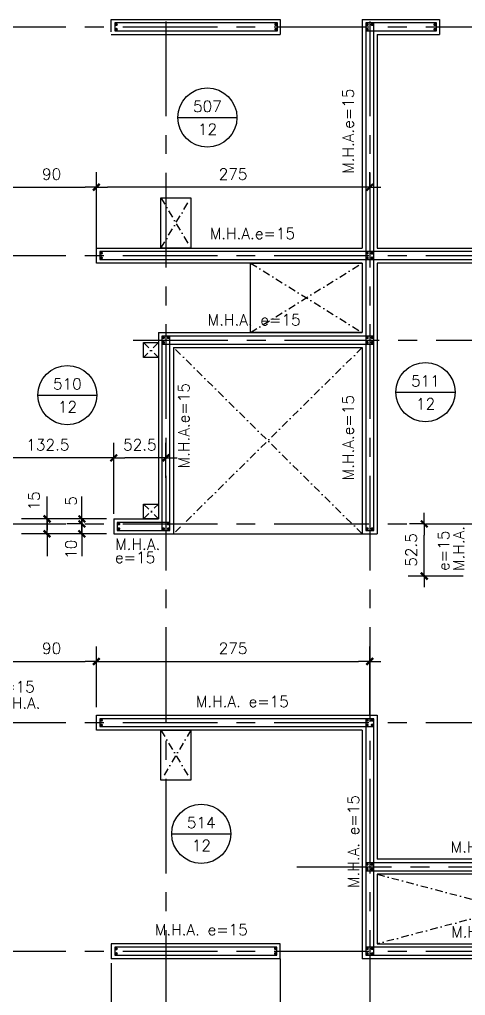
# Model space of a CAD drawing. Header units: millimetres. Extents: x -656330 to -652130, y 68248 to 71298.
# Drawn here: x -654839 to -654391, y 69334 to 70316 of the extents above; entities that cross this region are included whole.
import ezdxf
from ezdxf.enums import TextEntityAlignment as Align

# ---------------------------------------------------------------- set-up
doc = ezdxf.new("R2010")
doc.units = ezdxf.units.MM
doc.header["$LTSCALE"] = 30
doc.linetypes.add('CENTER', pattern=[50.8, 31.75, -6.35, 6.35, -6.35])
doc.linetypes.add('DASHDOT', pattern=[1, 0.5, -0.25, 0, -0.25])
for name, color, linetype in [('BORDE DE LOSAS', 3, 'Continuous'), ('COTAS', 5, 'Continuous'), ('Cotas2', 1, 'Continuous'), ('EJES', 1, 'CENTER'), ('MALLA', 1, 'Continuous'), ('MUROS', 5, 'Continuous'), ('TEXTOS1', 9, 'Continuous'), ('VANOS', 8, 'DASHDOT')]:
    doc.layers.add(name, color=color, linetype=linetype)
doc.styles.add('ROMANS', font='romans')
doc.dimstyles.new('ING-50', dxfattribs={"dimscale": 5, "dimtxt": 2.25, "dimasz": 2.25, "dimexe": 3, "dimexo": 0, "dimgap": 1.5, "dimtad": 1, "dimdec": 1, "dimzin": 12, "dimdsep": 46, "dimtxsty": 'ROMANS', "dimblk1": 'TICK1', "dimblk2": 'TICK1', "dimsah": 1, "dimcen": 0.09, "dimclrd": 2, "dimclre": 1, "dimclrt": 3, "dimadec": 1, "dimazin": 3, "dimtfac": 1, "dimtdec": 1, "dimtix": 1, "dimtmove": 2, "dimatfit": 3, "dimfxl": 3, "dimtolj": 1, "dimtzin": 12, "dimarcsym": 0})

# ---------------------------------------------------------------- blocks, each defined once
blk = doc.blocks.new('losa-ne')
at = {"color": 5, "linetype": 'Continuous'}
blk.add_line((-29.75, 0), (29.75, 0), dxfattribs=at)
at = {"color": 3, "linetype": 'Continuous'}
blk.add_circle((0, 0), 29.75, dxfattribs=at)
at = {"color": 3, "linetype": 'Continuous', "style": 'ROMANS'}
for tag, p in [('N%%DL', (0.04, 5.64)), ('ESP', (0.16, -17.44))]:
    blk.add_attdef(tag, text='', height=11.25, dxfattribs=at).set_placement(p, align=Align.CENTER)
blk = doc.blocks.new('TICK1')
at = {"color": 2}
for points in [[(0, 0), (-1, 0)], [(0, 0), (1, 0)]]:
    blk.add_lwpolyline(points, dxfattribs=at)
at = {"color": 2, "const_width": 0.2}
blk.add_lwpolyline([(-0.3, -0.3), (0.3, 0.3)], dxfattribs=at)
blk = doc.blocks.new('*D204')
at = {"layer": 'COTAS', "color": 1, "lineweight": -2}
for p, q in [((-654877.15, 70082.25), (-654877.15, 70162.06)), ((-654852.15, 70085.75), (-654852.15, 70162.06))]:
    blk.add_line(p, q, dxfattribs=at)
at = {"layer": 'COTAS', "color": 2, "lineweight": -2}
for p, q in [((-654888.4, 70147.06), (-654899.65, 70147.06)), ((-654877.15, 70147.06), (-654852.15, 70147.06)), ((-654840.9, 70147.06), (-654829.65, 70147.06))]:
    blk.add_line(p, q, dxfattribs=at)
at = {"layer": 'Defpoints', "color": 0}
for p in [(-654852.15, 70147.06), (-654877.15, 70082.25), (-654852.15, 70085.75)]:
    blk.add_point(p, dxfattribs=at)
at = {"layer": 'COTAS', "color": 2, "lineweight": -2, "xscale": 11.25, "yscale": 11.25, "zscale": 11.25}
blk.add_blockref('TICK1', (-654877.15, 70147.06), dxfattribs=at)
at = {"layer": 'COTAS', "color": 2, "lineweight": -2, "xscale": 11.25, "yscale": 11.25, "zscale": 11.25, "rotation": 180}
blk.add_blockref('TICK1', (-654852.15, 70147.06), dxfattribs=at)
at = {"layer": 'COTAS', "color": 3, "insert": (-654904.54, 70158.43), "char_height": 11.25, "attachment_point": 5, "style": 'ROMANS'}
blk.add_mtext('\\A1;25', dxfattribs=at)
blk = doc.blocks.new('*D205')
at = {"layer": 'COTAS', "color": 1, "lineweight": -2}
for p, q in [((-654852.15, 70085.75), (-654852.15, 70162.06)), ((-654762.15, 70085.75), (-654762.15, 70162.06))]:
    blk.add_line(p, q, dxfattribs=at)
at = {"layer": 'COTAS', "color": 2, "lineweight": -2}
blk.add_line((-654840.9, 70147.06), (-654773.4, 70147.06), dxfattribs=at)
at = {"layer": 'Defpoints', "color": 0}
for p in [(-654762.15, 70147.06), (-654852.15, 70085.75), (-654762.15, 70085.75)]:
    blk.add_point(p, dxfattribs=at)
at = {"layer": 'COTAS', "color": 2, "lineweight": -2, "xscale": 11.25, "yscale": 11.25, "zscale": 11.25, "rotation": 180}
blk.add_blockref('TICK1', (-654852.15, 70147.06), dxfattribs=at)
at = {"layer": 'COTAS', "color": 2, "lineweight": -2, "xscale": 11.25, "yscale": 11.25, "zscale": 11.25}
blk.add_blockref('TICK1', (-654762.15, 70147.06), dxfattribs=at)
at = {"layer": 'COTAS', "color": 3, "insert": (-654807.15, 70160.19), "char_height": 11.25, "attachment_point": 5, "style": 'ROMANS'}
blk.add_mtext('\\A1;90', dxfattribs=at)
blk = doc.blocks.new('*D57')
at = {"layer": 'COTAS', "color": 1, "lineweight": -2}
for p, q in [((-654762.15, 70085.75), (-654762.15, 70162.06)), ((-654487.15, 70147.06), (-654487.15, 70162.06))]:
    blk.add_line(p, q, dxfattribs=at)
at = {"layer": 'COTAS', "color": 2, "lineweight": -2}
blk.add_line((-654498.4, 70147.06), (-654750.9, 70147.06), dxfattribs=at)
at = {"layer": 'Defpoints', "color": 0}
for p in [(-654762.15, 70147.06), (-654487.15, 70147.06), (-654762.15, 70085.75)]:
    blk.add_point(p, dxfattribs=at)
at = {"layer": 'COTAS', "color": 2, "lineweight": -2, "xscale": 11.25, "yscale": 11.25, "zscale": 11.25, "rotation": 180}
blk.add_blockref('TICK1', (-654762.15, 70147.06), dxfattribs=at)
at = {"layer": 'COTAS', "color": 2, "lineweight": -2, "xscale": 11.25, "yscale": 11.25, "zscale": 11.25}
blk.add_blockref('TICK1', (-654487.15, 70147.06), dxfattribs=at)
at = {"layer": 'COTAS', "color": 3, "insert": (-654624.65, 70160.19), "char_height": 11.25, "attachment_point": 5, "style": 'ROMANS'}
blk.add_mtext('\\A1;275', dxfattribs=at)
blk = doc.blocks.new('*D206')
at = {"layer": 'COTAS', "color": 1, "lineweight": -2}
for p, q in [((-654877.15, 69588.98), (-654877.15, 69684.85)), ((-654852.15, 69615.75), (-654852.15, 69684.85))]:
    blk.add_line(p, q, dxfattribs=at)
at = {"layer": 'COTAS', "color": 2, "lineweight": -2}
for p, q in [((-654888.4, 69669.85), (-654899.65, 69669.85)), ((-654852.15, 69669.85), (-654877.15, 69669.85)), ((-654840.9, 69669.85), (-654829.65, 69669.85))]:
    blk.add_line(p, q, dxfattribs=at)
at = {"layer": 'Defpoints', "color": 0}
for p in [(-654877.15, 69669.85), (-654852.15, 69615.75), (-654877.15, 69588.98)]:
    blk.add_point(p, dxfattribs=at)
at = {"layer": 'COTAS', "color": 2, "lineweight": -2, "xscale": 11.25, "yscale": 11.25, "zscale": 11.25}
blk.add_blockref('TICK1', (-654877.15, 69669.85), dxfattribs=at)
at = {"layer": 'COTAS', "color": 2, "lineweight": -2, "xscale": 11.25, "yscale": 11.25, "zscale": 11.25, "rotation": 180}
blk.add_blockref('TICK1', (-654852.15, 69669.85), dxfattribs=at)
at = {"layer": 'COTAS', "color": 3, "insert": (-654908.45, 69679.82), "char_height": 11.25, "attachment_point": 5, "style": 'ROMANS'}
blk.add_mtext('\\A1;25', dxfattribs=at)
blk = doc.blocks.new('*D62')
at = {"layer": 'COTAS', "color": 1, "lineweight": -2}
for p, q in [((-654852.15, 69615.75), (-654852.15, 69684.85)), ((-654762.15, 69623.86), (-654762.15, 69684.85))]:
    blk.add_line(p, q, dxfattribs=at)
at = {"layer": 'COTAS', "color": 2, "lineweight": -2}
blk.add_line((-654840.9, 69669.85), (-654773.4, 69669.85), dxfattribs=at)
at = {"layer": 'Defpoints', "color": 0}
for p in [(-654762.15, 69669.85), (-654852.15, 69615.75), (-654762.15, 69623.86)]:
    blk.add_point(p, dxfattribs=at)
at = {"layer": 'COTAS', "color": 2, "lineweight": -2, "xscale": 11.25, "yscale": 11.25, "zscale": 11.25, "rotation": 180}
blk.add_blockref('TICK1', (-654852.15, 69669.85), dxfattribs=at)
at = {"layer": 'COTAS', "color": 2, "lineweight": -2, "xscale": 11.25, "yscale": 11.25, "zscale": 11.25}
blk.add_blockref('TICK1', (-654762.15, 69669.85), dxfattribs=at)
at = {"layer": 'COTAS', "color": 3, "insert": (-654807.15, 69682.98), "char_height": 11.25, "attachment_point": 5, "style": 'ROMANS'}
blk.add_mtext('\\A1;90', dxfattribs=at)
blk = doc.blocks.new('*D207')
at = {"layer": 'COTAS', "color": 1, "lineweight": -2}
for p, q in [((-654762.15, 69623.86), (-654762.15, 69684.85)), ((-654487.15, 69615.75), (-654487.15, 69684.85))]:
    blk.add_line(p, q, dxfattribs=at)
at = {"layer": 'COTAS', "color": 2, "lineweight": -2}
blk.add_line((-654750.9, 69669.85), (-654498.4, 69669.85), dxfattribs=at)
at = {"layer": 'Defpoints', "color": 0}
for p in [(-654487.15, 69669.85), (-654762.15, 69623.86), (-654487.15, 69615.75)]:
    blk.add_point(p, dxfattribs=at)
at = {"layer": 'COTAS', "color": 2, "lineweight": -2, "xscale": 11.25, "yscale": 11.25, "zscale": 11.25, "rotation": 180}
blk.add_blockref('TICK1', (-654762.15, 69669.85), dxfattribs=at)
at = {"layer": 'COTAS', "color": 2, "lineweight": -2, "xscale": 11.25, "yscale": 11.25, "zscale": 11.25}
blk.add_blockref('TICK1', (-654487.15, 69669.85), dxfattribs=at)
at = {"layer": 'COTAS', "color": 3, "insert": (-654624.65, 69682.98), "char_height": 11.25, "attachment_point": 5, "style": 'ROMANS'}
blk.add_mtext('\\A1;275', dxfattribs=at)
blk = doc.blocks.new('*D63')
at = {"layer": 'COTAS', "color": 1, "lineweight": -2}
for p, q in [((-654747.15, 69366.21), (-654747.15, 69288.71)), ((-654877.15, 69326.21), (-654877.15, 69288.71))]:
    blk.add_line(p, q, dxfattribs=at)
at = {"layer": 'COTAS', "color": 2, "lineweight": -2}
blk.add_line((-654865.9, 69303.71), (-654758.4, 69303.71), dxfattribs=at)
at = {"layer": 'Defpoints', "color": 0}
for p in [(-654747.15, 69366.21), (-654877.15, 69326.21), (-654747.15, 69303.71)]:
    blk.add_point(p, dxfattribs=at)
at = {"layer": 'COTAS', "color": 2, "lineweight": -2, "xscale": 11.25, "yscale": 11.25, "zscale": 11.25, "rotation": 180}
blk.add_blockref('TICK1', (-654877.15, 69303.71), dxfattribs=at)
at = {"layer": 'COTAS', "color": 2, "lineweight": -2, "xscale": 11.25, "yscale": 11.25, "zscale": 11.25}
blk.add_blockref('TICK1', (-654747.15, 69303.71), dxfattribs=at)
at = {"layer": 'COTAS', "color": 3, "insert": (-654812.15, 69316.84), "char_height": 11.25, "attachment_point": 5, "style": 'ROMANS'}
blk.add_mtext('\\A1;130', dxfattribs=at)
blk = doc.blocks.new('*D107')
at = {"layer": 'COTAS', "color": 2, "lineweight": -2}
for p, q in [((-654776.75, 69824.5), (-654776.75, 69835.75)), ((-654776.75, 69808.25), (-654776.75, 69813.25)), ((-654776.75, 69797), (-654776.75, 69785.75))]:
    blk.add_line(p, q, dxfattribs=at)
at = {"layer": 'COTAS', "color": 1, "lineweight": -2}
for p, q in [((-654776.75, 69813.25), (-654791.75, 69813.25)), ((-654776.75, 69808.25), (-654791.75, 69808.25))]:
    blk.add_line(p, q, dxfattribs=at)
at = {"layer": 'Defpoints', "color": 0}
for p in [(-654776.75, 69813.25), (-654776.75, 69813.25), (-654776.75, 69808.25)]:
    blk.add_point(p, dxfattribs=at)
at = {"layer": 'COTAS', "color": 2, "lineweight": -2, "xscale": 11.25, "yscale": 11.25, "zscale": 11.25}
for p, rotation in [((-654776.75, 69813.25), 270), ((-654776.75, 69808.25), 90)]:
    blk.add_blockref('TICK1', p, dxfattribs=dict(at, rotation=rotation))
at = {"layer": 'COTAS', "color": 3, "insert": (-654787.62, 69831.33), "char_height": 11.25, "attachment_point": 5, "rotation": 90, "style": 'ROMANS'}
blk.add_mtext('\\A1;5', dxfattribs=at)
blk = doc.blocks.new('*D108')
at = {"layer": 'COTAS', "color": 2, "lineweight": -2}
for p, q in [((-654776.75, 69819.5), (-654776.75, 69830.75)), ((-654776.75, 69808.25), (-654776.75, 69798.25)), ((-654776.75, 69787), (-654776.75, 69775.75))]:
    blk.add_line(p, q, dxfattribs=at)
at = {"layer": 'COTAS', "color": 1, "lineweight": -2}
for p, q in [((-654776.75, 69808.25), (-654791.75, 69808.25)), ((-654776.75, 69798.25), (-654791.75, 69798.25))]:
    blk.add_line(p, q, dxfattribs=at)
at = {"layer": 'Defpoints', "color": 0}
for p in [(-654776.75, 69808.25), (-654776.75, 69798.25), (-654776.75, 69798.25)]:
    blk.add_point(p, dxfattribs=at)
at = {"layer": 'COTAS', "color": 2, "lineweight": -2, "xscale": 11.25, "yscale": 11.25, "zscale": 11.25}
for p, rotation in [((-654776.75, 69808.25), 270), ((-654776.75, 69798.25), 90)]:
    blk.add_blockref('TICK1', p, dxfattribs=dict(at, rotation=rotation))
at = {"layer": 'COTAS', "color": 3, "insert": (-654787.62, 69782.67), "char_height": 11.25, "attachment_point": 5, "rotation": 90, "style": 'ROMANS'}
blk.add_mtext('\\A1;10', dxfattribs=at)
blk = doc.blocks.new('*D109')
at = {"layer": 'COTAS', "color": 1, "lineweight": -2}
for p, q in [((-654744.65, 69818.37), (-654744.65, 69889.69)), ((-654692.15, 69854.54), (-654692.15, 69889.69))]:
    blk.add_line(p, q, dxfattribs=at)
at = {"layer": 'COTAS', "color": 2, "lineweight": -2}
blk.add_line((-654703.4, 69874.69), (-654733.4, 69874.69), dxfattribs=at)
at = {"layer": 'Defpoints', "color": 0}
for p in [(-654744.65, 69874.69), (-654692.15, 69854.54), (-654744.65, 69818.37)]:
    blk.add_point(p, dxfattribs=at)
at = {"layer": 'COTAS', "color": 2, "lineweight": -2, "xscale": 11.25, "yscale": 11.25, "zscale": 11.25, "rotation": 180}
blk.add_blockref('TICK1', (-654744.65, 69874.69), dxfattribs=at)
at = {"layer": 'COTAS', "color": 2, "lineweight": -2, "xscale": 11.25, "yscale": 11.25, "zscale": 11.25}
blk.add_blockref('TICK1', (-654692.15, 69874.69), dxfattribs=at)
at = {"layer": 'COTAS', "color": 3, "insert": (-654718.4, 69887.81), "char_height": 11.25, "attachment_point": 5, "style": 'ROMANS'}
blk.add_mtext('\\A1;52.5', dxfattribs=at)
blk = doc.blocks.new('*D110')
at = {"layer": 'COTAS', "color": 1, "lineweight": -2}
for p, q in [((-654877.15, 69863.97), (-654877.15, 69889.69)), ((-654744.65, 69818.37), (-654744.65, 69889.69))]:
    blk.add_line(p, q, dxfattribs=at)
at = {"layer": 'COTAS', "color": 2, "lineweight": -2}
blk.add_line((-654755.9, 69874.69), (-654865.9, 69874.69), dxfattribs=at)
at = {"layer": 'Defpoints', "color": 0}
for p in [(-654877.15, 69874.69), (-654877.15, 69863.97), (-654744.65, 69818.37)]:
    blk.add_point(p, dxfattribs=at)
at = {"layer": 'COTAS', "color": 2, "lineweight": -2, "xscale": 11.25, "yscale": 11.25, "zscale": 11.25, "rotation": 180}
blk.add_blockref('TICK1', (-654877.15, 69874.69), dxfattribs=at)
at = {"layer": 'COTAS', "color": 2, "lineweight": -2, "xscale": 11.25, "yscale": 11.25, "zscale": 11.25}
blk.add_blockref('TICK1', (-654744.65, 69874.69), dxfattribs=at)
at = {"layer": 'COTAS', "color": 3, "insert": (-654810.9, 69887.81), "char_height": 11.25, "attachment_point": 5, "style": 'ROMANS'}
blk.add_mtext('\\A1;132.5', dxfattribs=at)
blk = doc.blocks.new('*D111')
at = {"layer": 'COTAS', "color": 2, "lineweight": -2}
for p, q in [((-654811.75, 69824.5), (-654811.75, 69835.75)), ((-654811.75, 69798.25), (-654811.75, 69813.25)), ((-654811.75, 69787), (-654811.75, 69775.75))]:
    blk.add_line(p, q, dxfattribs=at)
at = {"layer": 'COTAS', "color": 1, "lineweight": -2}
for p, q in [((-654811.75, 69813.25), (-654826.75, 69813.25)), ((-654811.75, 69798.25), (-654826.75, 69798.25))]:
    blk.add_line(p, q, dxfattribs=at)
at = {"layer": 'Defpoints', "color": 0}
for p in [(-654811.75, 69813.25), (-654811.75, 69813.25), (-654811.75, 69798.25)]:
    blk.add_point(p, dxfattribs=at)
at = {"layer": 'COTAS', "color": 2, "lineweight": -2, "xscale": 11.25, "yscale": 11.25, "zscale": 11.25}
for p, rotation in [((-654811.75, 69813.25), 270), ((-654811.75, 69798.25), 90)]:
    blk.add_blockref('TICK1', p, dxfattribs=dict(at, rotation=rotation))
at = {"layer": 'COTAS', "color": 3, "insert": (-654824.88, 69831.33), "char_height": 11.25, "attachment_point": 5, "rotation": 90, "style": 'ROMANS'}
blk.add_mtext('\\A1;15', dxfattribs=at)
blk = doc.blocks.new('*D154')
at = {"layer": 'COTAS', "color": 1, "lineweight": -2}
for p, q in [((-654432.27, 69808.25), (-654447.27, 69808.25)), ((-654432.27, 69755.75), (-654447.27, 69755.75))]:
    blk.add_line(p, q, dxfattribs=at)
at = {"layer": 'COTAS', "color": 2, "lineweight": -2}
blk.add_line((-654432.27, 69767), (-654432.27, 69797), dxfattribs=at)
at = {"layer": 'Defpoints', "color": 0}
for p in [(-654432.27, 69808.25), (-654432.27, 69808.25), (-654432.27, 69755.75)]:
    blk.add_point(p, dxfattribs=at)
at = {"layer": 'COTAS', "color": 2, "lineweight": -2, "xscale": 11.25, "yscale": 11.25, "zscale": 11.25}
for p, rotation in [((-654432.27, 69808.25), 90), ((-654432.27, 69755.75), 270)]:
    blk.add_blockref('TICK1', p, dxfattribs=dict(at, rotation=rotation))
at = {"layer": 'COTAS', "color": 3, "insert": (-654445.4, 69782), "char_height": 11.25, "attachment_point": 5, "rotation": 90, "style": 'ROMANS'}
blk.add_mtext('\\A1;52.5', dxfattribs=at)
blk = doc.blocks.new('*D218')
at = {"layer": 'COTAS', "color": 1, "lineweight": -2}
for p, q in [((-654577.15, 69370.75), (-654577.15, 69288.71)), ((-654747.15, 69366.21), (-654747.15, 69288.71))]:
    blk.add_line(p, q, dxfattribs=at)
at = {"layer": 'COTAS', "color": 2, "lineweight": -2}
blk.add_line((-654588.4, 69303.71), (-654735.9, 69303.71), dxfattribs=at)
at = {"layer": 'Defpoints', "color": 0}
for p in [(-654577.15, 69370.75), (-654747.15, 69366.21), (-654747.15, 69303.71)]:
    blk.add_point(p, dxfattribs=at)
at = {"layer": 'COTAS', "color": 2, "lineweight": -2, "xscale": 11.25, "yscale": 11.25, "zscale": 11.25, "rotation": 180}
blk.add_blockref('TICK1', (-654747.15, 69303.71), dxfattribs=at)
at = {"layer": 'COTAS', "color": 2, "lineweight": -2, "xscale": 11.25, "yscale": 11.25, "zscale": 11.25}
blk.add_blockref('TICK1', (-654577.15, 69303.71), dxfattribs=at)
at = {"layer": 'COTAS', "color": 3, "insert": (-654662.15, 69316.84), "char_height": 11.25, "attachment_point": 5, "style": 'ROMANS'}
blk.add_mtext('\\A1;170', dxfattribs=at)
blk = doc.blocks.new('*D219')
at = {"layer": 'COTAS', "color": 1, "lineweight": -2}
for p, q in [((-654577.15, 69370.75), (-654577.15, 69288.71)), ((-654487.15, 69331.64), (-654487.15, 69288.71))]:
    blk.add_line(p, q, dxfattribs=at)
at = {"layer": 'COTAS', "color": 2, "lineweight": -2}
blk.add_line((-654565.9, 69303.71), (-654498.4, 69303.71), dxfattribs=at)
at = {"layer": 'Defpoints', "color": 0}
for p in [(-654577.15, 69370.75), (-654487.15, 69331.64), (-654487.15, 69303.71)]:
    blk.add_point(p, dxfattribs=at)
at = {"layer": 'COTAS', "color": 2, "lineweight": -2, "xscale": 11.25, "yscale": 11.25, "zscale": 11.25, "rotation": 180}
blk.add_blockref('TICK1', (-654577.15, 69303.71), dxfattribs=at)
at = {"layer": 'COTAS', "color": 2, "lineweight": -2, "xscale": 11.25, "yscale": 11.25, "zscale": 11.25}
blk.add_blockref('TICK1', (-654487.15, 69303.71), dxfattribs=at)
at = {"layer": 'COTAS', "color": 3, "insert": (-654532.15, 69316.84), "char_height": 11.25, "attachment_point": 5, "style": 'ROMANS'}
blk.add_mtext('\\A1;90', dxfattribs=at)

msp = doc.modelspace()

# ---------------------------------------------------------------- linework, layer by layer
at = {"layer": 'BORDE DE LOSAS', "ltscale": 0.2}
msp.add_line((-654684.648, 69798.253), (-654494.648, 69798.253), dxfattribs=at)
for points in [[(-654697.148, 70136.253), (-654667.148, 70136.253), (-654667.148, 70085.753), (-654697.148, 70085.753)], [(-654607.148, 70070.753), (-654494.648, 70070.753), (-654494.648, 70000.753), (-654607.148, 70000.753)], [(-654714.648, 69990.753), (-654699.648, 69990.753), (-654699.648, 69975.753), (-654714.648, 69975.753)], [(-654714.648, 69828.253), (-654699.648, 69828.253), (-654699.648, 69813.253), (-654714.648, 69813.253)], [(-654697.148, 69600.753), (-654667.148, 69600.753), (-654667.148, 69550.253), (-654697.148, 69550.253)]]:
    msp.add_lwpolyline(points, close=True, dxfattribs=at)
at = {"layer": 'Cotas2'}
for p, q in [((-654751.939, 69813.253), (-654837.415, 69813.253)), ((-654751.939, 69798.253), (-654837.415, 69798.253)), ((-654393.082, 69755.753), (-654448.338, 69755.753))]:
    msp.add_line(p, q, dxfattribs=at)
at = {"layer": 'EJES', "ltscale": 0.1}
for p, q in [((-654692.148, 71228.253), (-654692.148, 68448.253)), ((-654487.148, 71228.253), (-654487.148, 68448.253)), ((-656259.648, 70308.253), (-652981.525, 70308.253)), ((-656259.648, 70078.253), (-652981.525, 70078.253)), ((-654725.177, 69993.253), (-652983.526, 69993.253)), ((-656259.648, 69808.253), (-652983.157, 69808.253)), ((-656259.648, 69608.253), (-652983.157, 69608.253)), ((-654560.469, 69463.253), (-652983.157, 69463.253)), ((-656259.648, 69378.253), (-652983.157, 69378.253))]:
    msp.add_line(p, q, dxfattribs=at)
at = {"layer": 'MALLA', "ltscale": 0.5}
for p, q in [((-654580.087, 70312.253), (-654743.648, 70312.253)), ((-654743.648, 70312.253), (-654743.648, 70304.253)), ((-654743.648, 70304.253), (-654580.087, 70304.253)), ((-654580.087, 70304.253), (-654580.087, 70312.253)), ((-654580.087, 70304.253), (-654580.087, 70312.253)), ((-654491.148, 70312.253), (-654491.148, 70304.253)), ((-654420.087, 70312.253), (-654491.148, 70312.253)), ((-654483.148, 70312.253), (-654491.148, 70312.253)), ((-654491.148, 70312.253), (-654491.148, 69801.753)), ((-654491.148, 70304.253), (-654420.087, 70304.253)), ((-654483.148, 69801.753), (-654483.148, 70312.253)), ((-654420.087, 70304.253), (-654420.087, 70312.253)), ((-654420.087, 70304.253), (-654420.087, 70312.253)), ((-653388.148, 70082.253), (-654758.648, 70082.253)), ((-654758.648, 70082.253), (-654758.648, 70074.253)), ((-654483.148, 70074.253), (-654483.148, 70082.253)), ((-654758.648, 70074.253), (-653388.148, 70074.253)), ((-654696.148, 69997.253), (-654696.148, 69801.753)), ((-654688.148, 69997.253), (-654696.148, 69997.253)), ((-654483.148, 69997.253), (-654696.148, 69997.253)), ((-654696.148, 69997.253), (-654696.148, 69989.253)), ((-654696.148, 69989.253), (-654483.148, 69989.253)), ((-654688.148, 69801.753), (-654688.148, 69997.253)), ((-654483.148, 69989.253), (-654483.148, 69997.253)), ((-654741.148, 69809.753), (-654741.148, 69801.753)), ((-654688.148, 69809.753), (-654741.148, 69809.753)), ((-654688.148, 69801.753), (-654688.148, 69809.753)), ((-654741.148, 69801.753), (-654688.148, 69801.753)), ((-654696.148, 69801.753), (-654688.148, 69801.753)), ((-654491.148, 69801.753), (-654483.148, 69801.753)), ((-654483.148, 69612.253), (-654758.648, 69612.253)), ((-654758.648, 69612.253), (-654758.648, 69604.253)), ((-654483.148, 69612.253), (-654491.148, 69612.253)), ((-654491.148, 69612.253), (-654491.148, 69374.253)), ((-654483.148, 69374.253), (-654483.148, 69612.253)), ((-654758.648, 69604.253), (-654483.148, 69604.253)), ((-654200.648, 69467.253), (-654491.148, 69467.253)), ((-654491.148, 69459.253), (-654200.648, 69459.253)), ((-654580.465, 69382.253), (-654743.648, 69382.253)), ((-654743.648, 69382.253), (-654743.648, 69374.253)), ((-654580.465, 69374.253), (-654580.465, 69382.253)), ((-654203.148, 69382.253), (-654491.148, 69382.253)), ((-654743.648, 69374.253), (-654580.465, 69374.253)), ((-654491.148, 69374.253), (-654203.148, 69374.253)), ((-654491.148, 69374.253), (-654483.148, 69374.253))]:
    msp.add_line(p, q, dxfattribs=at)
at = {"layer": 'MALLA', "ltscale": 0.5, "const_width": 1.5}
for points in [[(-654742.807, 70310.662, 1), (-654741.307, 70310.662, 1)], [(-654742.807, 70305.921, 1), (-654741.307, 70305.921, 1)], [(-654582.428, 70310.662, 1), (-654580.928, 70310.662, 1)], [(-654582.428, 70305.844, 1), (-654580.928, 70305.844, 1)], [(-654582.428, 70305.844, 1), (-654580.928, 70305.844, 1)], [(-654490.307, 70310.662, 1), (-654488.807, 70310.662, 1)], [(-654490.307, 70310.662, 1), (-654488.807, 70310.662, 1)], [(-654490.307, 70305.844, 1), (-654488.807, 70305.844, 1)], [(-654485.489, 70310.662, 1), (-654483.989, 70310.662, 1)], [(-654422.428, 70310.662, 1), (-654420.928, 70310.662, 1)], [(-654422.428, 70305.844, 1), (-654420.928, 70305.844, 1)], [(-654422.428, 70305.844, 1), (-654420.928, 70305.844, 1)], [(-654757.807, 70080.662, 1), (-654756.307, 70080.662, 1)], [(-654757.807, 70075.844, 1), (-654756.307, 70075.844, 1)], [(-654490.346, 70080.662, 1), (-654488.846, 70080.662, 1)], [(-654490.346, 70075.844, 1), (-654488.846, 70075.844, 1)], [(-654485.489, 70080.662, 1), (-654483.989, 70080.662, 1)], [(-654485.489, 70075.844, 1), (-654483.989, 70075.844, 1)], [(-654695.307, 69995.662, 1), (-654693.807, 69995.662, 1)], [(-654695.307, 69995.662, 1), (-654693.807, 69995.662, 1)], [(-654695.307, 69990.844, 1), (-654693.807, 69990.844, 1)], [(-654690.489, 69995.662, 1), (-654688.989, 69995.662, 1)], [(-654490.346, 69995.662, 1), (-654488.846, 69995.662, 1)], [(-654490.346, 69990.844, 1), (-654488.846, 69990.844, 1)], [(-654485.489, 69995.662, 1), (-654483.989, 69995.662, 1)], [(-654485.489, 69990.844, 1), (-654483.989, 69990.844, 1)], [(-654740.307, 69808.162, 1), (-654738.807, 69808.162, 1)], [(-654740.307, 69803.344, 1), (-654738.807, 69803.344, 1)], [(-654695.307, 69803.344, 1), (-654693.807, 69803.344, 1)], [(-654690.489, 69808.162, 1), (-654688.989, 69808.162, 1)], [(-654690.489, 69803.344, 1), (-654688.989, 69803.344, 1)], [(-654690.489, 69803.344, 1), (-654688.989, 69803.344, 1)], [(-654490.307, 69803.344, 1), (-654488.807, 69803.344, 1)], [(-654485.489, 69803.344, 1), (-654483.989, 69803.344, 1)], [(-654757.807, 69610.662, 1), (-654756.307, 69610.662, 1)], [(-654757.807, 69605.844, 1), (-654756.307, 69605.844, 1)], [(-654490.525, 69605.929, 1), (-654489.025, 69605.929, 1)], [(-654490.307, 69610.662, 1), (-654488.807, 69610.662, 1)], [(-654485.489, 69610.662, 1), (-654483.989, 69610.662, 1)], [(-654485.489, 69610.662, 1), (-654483.989, 69610.662, 1)], [(-654485.489, 69605.929, 1), (-654483.989, 69605.929, 1)], [(-654490.505, 69465.662, 1), (-654489.005, 69465.662, 1)], [(-654490.505, 69460.844, 1), (-654489.005, 69460.844, 1)], [(-654485.537, 69465.662, 1), (-654484.037, 69465.662, 1)], [(-654485.537, 69460.844, 1), (-654484.037, 69460.844, 1)], [(-654742.807, 69380.662, 1), (-654741.307, 69380.662, 1)], [(-654582.806, 69380.863, 1), (-654581.306, 69380.863, 1)], [(-654490.307, 69380.863, 1), (-654488.807, 69380.863, 1)], [(-654485.489, 69380.863, 1), (-654483.989, 69380.863, 1)], [(-654742.807, 69375.844, 1), (-654741.307, 69375.844, 1)], [(-654582.806, 69375.844, 1), (-654581.306, 69375.844, 1)], [(-654490.307, 69375.844, 1), (-654488.807, 69375.844, 1)], [(-654485.489, 69375.844, 1), (-654483.989, 69375.844, 1)]]:
    msp.add_lwpolyline(points, format="xyb", close=True, dxfattribs=at)
at = {"layer": 'MUROS'}
for p, q in [((-654747.148, 70303.253), (-654747.148, 70315.753)), ((-654747.148, 70315.753), (-654577.148, 70315.753)), ((-654494.648, 70315.753), (-654417.148, 70315.753)), ((-654494.648, 70315.753), (-654494.648, 70085.753)), ((-654747.148, 70300.753), (-654577.148, 70300.753)), ((-654479.648, 70300.753), (-654479.648, 70085.753)), ((-654762.148, 70085.753), (-654494.648, 70085.753)), ((-654762.148, 70070.753), (-654762.148, 70085.753)), ((-654494.648, 70070.753), (-654762.148, 70070.753)), ((-654494.648, 70070.753), (-654494.648, 70000.753)), ((-654479.648, 70070.753), (-654479.648, 69798.253)), ((-654699.648, 70000.753), (-654699.648, 69813.253)), ((-654699.648, 70000.753), (-654494.648, 70000.753)), ((-654684.648, 69985.753), (-654684.648, 69798.253)), ((-654684.648, 69985.753), (-654494.648, 69985.753)), ((-654494.648, 69985.753), (-654494.648, 69798.253)), ((-654744.648, 69813.253), (-654699.648, 69813.253)), ((-654744.648, 69813.253), (-654744.648, 69798.253)), ((-654744.648, 69798.253), (-654684.648, 69798.253)), ((-654762.148, 69600.753), (-654762.148, 69615.753)), ((-654479.648, 69615.753), (-654479.648, 69470.753)), ((-654494.648, 69600.753), (-654762.148, 69600.753)), ((-654547.148, 69600.753), (-654687.148, 69600.753)), ((-654494.648, 69600.753), (-654494.648, 69370.753)), ((-654214.648, 69470.753), (-654479.648, 69470.753)), ((-654479.648, 69455.753), (-654479.648, 69385.753)), ((-654214.648, 69455.753), (-654479.648, 69455.753)), ((-654577.148, 69385.753), (-654747.148, 69385.753))]:
    msp.add_line(p, q, dxfattribs=at)
at = {"layer": 'MUROS', "ltscale": 0.5}
for p, q in [((-654577.148, 70315.753), (-654577.148, 70300.753)), ((-654417.148, 70315.753), (-654417.148, 70300.753)), ((-654479.648, 70300.753), (-654417.148, 70300.753)), ((-654762.148, 69615.753), (-654479.648, 69615.753)), ((-654747.148, 69385.753), (-654747.148, 69370.753)), ((-654577.148, 69370.753), (-654577.148, 69385.753)), ((-654479.648, 69385.753), (-654214.648, 69385.753))]:
    msp.add_line(p, q, dxfattribs=at)
at = {"layer": 'MUROS', "ltscale": 0.15}
msp.add_line((-654494.648, 69798.253), (-654479.648, 69798.253), dxfattribs=at)
at = {"layer": 'MUROS'}
for points in [[(-654479.648, 70085.753), (-654039.648, 70085.753)], [(-654039.648, 70070.753), (-654479.648, 70070.753)], [(-653704.648, 69600.753), (-654199.648, 69600.753), (-654199.648, 69370.753), (-654494.648, 69370.753)], [(-654577.148, 69370.753), (-654747.148, 69370.753)]]:
    msp.add_lwpolyline(points, dxfattribs=at)
at = {"layer": 'VANOS', "ltscale": 0.5}
for p, q in [((-654697.148, 70136.253), (-654667.148, 70085.753)), ((-654697.148, 70085.753), (-654667.148, 70136.253)), ((-654607.148, 70070.753), (-654494.648, 70000.753)), ((-654607.148, 70000.753), (-654494.648, 70070.753)), ((-654699.648, 69990.753), (-654714.648, 69975.753)), ((-654714.648, 69990.753), (-654699.648, 69975.752)), ((-654494.648, 69798.253), (-654684.648, 69985.753)), ((-654494.648, 69985.753), (-654684.648, 69798.253)), ((-654714.648, 69813.253), (-654699.648, 69828.253)), ((-654714.648, 69828.253), (-654699.648, 69813.253)), ((-654697.148, 69600.753), (-654667.148, 69550.253)), ((-654667.148, 69600.753), (-654697.148, 69550.253)), ((-654479.648, 69455.753), (-654214.648, 69385.753)), ((-654214.648, 69455.753), (-654479.648, 69385.753))]:
    msp.add_line(p, q, dxfattribs=at)

# ---------------------------------------------------------------- block references
at = {"layer": 'TEXTOS1', "ltscale": 0.5}
for p, values in [((-654650.504, 70217.122), {'N%%DL': '507', 'ESP': '12'}), ((-654431.136, 69940.833), {'N%%DL': '511', 'ESP': '12'}), ((-654791.38, 69937.822), {'N%%DL': '510', 'ESP': '12'}), ((-654656.653, 69496.423), {'N%%DL': '514', 'ESP': '12'})]:
    msp.add_blockref('losa-ne', p, dxfattribs=at).add_auto_attribs(values)

# ---------------------------------------------------------------- texts
at = {"layer": 'TEXTOS1', "style": 'ROMANS'}
for s, p in [('M.H.A.e=15', (-654503.153, 70203.333)), ('M.H.A.e=15', (-654668.57, 69907.003)), ('M.H.A.e=15', (-654503.153, 69895.002)), ('M.H.A.', (-654392.057, 69783.477)), ('e=15', (-654407.19, 69781.189)), ('M.H.A. e=15', (-654497.886, 69488.599))]:
    msp.add_text(s, height=11.25, rotation=90, dxfattribs=at).set_placement(p, align=Align.CENTER)
for s, p in [('M.H.A.e=15', (-654605.181, 70094.809)), ('M.H.A. e=15', (-654603.431, 70007.954)), ('M.H.A.', (-654720.525, 69782.213)), ('e=15', (-654723.147, 69768.72)), ('e=15', (-654844.328, 69638.757)), ('M.H.A. e=15', (-654615.314, 69623.844)), ('M.H.A.', (-654840.983, 69622.371)), ('M.H.A. e=15', (-654358.985, 69477.573)), ('M.H.A. e=15', (-654656.574, 69394.371)), ('M.H.A. e=15', (-654358.533, 69392.069))]:
    msp.add_text(s, height=11.25, dxfattribs=at).set_placement(p, align=Align.CENTER)

# ---------------------------------------------------------------- dimensions: what is measured, and where the dimension line sits
at = {"layer": 'COTAS'}
for base, p1, p2, picture, middle in [((-654852.148, 70147.062), (-654877.148, 70082.253), (-654852.148, 70085.753), '*D204', (-654904.541, 70158.429)), ((-654877.148, 69669.855), (-654852.148, 69615.753), (-654877.148, 69588.985), '*D206', (-654908.453, 69679.819))]:
    dim = msp.add_linear_dim(base=base, p1=p1, p2=p2, dimstyle='ING-50', dxfattribs=at)
    dim.commit()
    dim.dimension.update_dxf_attribs({"geometry": picture, "text_midpoint": middle, "dimtype": 160})
for base, p1, p2, picture, middle in [((-654762.148, 70147.062), (-654852.148, 70085.753), (-654762.148, 70085.753), '*D205', (-654807.148, 70160.187)), ((-654877.148, 69874.688), (-654744.648, 69818.366), (-654877.148, 69863.97), '*D110', (-654810.898, 69887.813)), ((-654744.648, 69874.688), (-654692.148, 69854.54), (-654744.648, 69818.366), '*D109', (-654718.398, 69887.813)), ((-654762.148, 69669.855), (-654852.148, 69615.753), (-654762.148, 69623.857), '*D62', (-654807.148, 69682.98)), ((-654487.148, 69669.855), (-654762.148, 69623.857), (-654487.148, 69615.753), '*D207', (-654624.648, 69682.98))]:
    dim = msp.add_linear_dim(base=base, p1=p1, p2=p2, dimstyle='ING-50', dxfattribs=at)
    dim.commit()
    dim.dimension.update_dxf_attribs({"geometry": picture, "text_midpoint": middle})
for base, p1, p2, angle, picture, middle in [((-654762.148, 70147.062), (-654487.148, 70147.062), (-654762.148, 70085.753), 180, '*D57', (-654624.648, 70160.187)), ((-654432.273, 69808.253), (-654432.273, 69755.753), (-654432.273, 69808.253), 90, '*D154', (-654445.398, 69782.003)), ((-654747.148, 69303.711), (-654577.148, 69370.753), (-654747.148, 69366.21), 0, '*D218', (-654662.148, 69316.836)), ((-654487.148, 69303.711), (-654577.148, 69370.753), (-654487.148, 69331.635), 180, '*D219', (-654532.148, 69316.836)), ((-654747.148, 69303.711), (-654877.148, 69326.211), (-654747.148, 69366.21), 180, '*D63', (-654812.148, 69316.836))]:
    dim = msp.add_linear_dim(base=base, p1=p1, p2=p2, angle=angle, dimstyle='ING-50', dxfattribs=at)
    dim.commit()
    dim.dimension.update_dxf_attribs({"geometry": picture, "text_midpoint": middle})
for base, p1, p2, angle, picture, middle in [((-654811.754, 69813.253), (-654811.754, 69798.253), (-654811.754, 69813.253), 90, '*D111', (-654824.879, 69831.333)), ((-654776.754, 69813.253), (-654776.754, 69808.253), (-654776.754, 69813.253), 90, '*D107', (-654787.617, 69831.333)), ((-654776.754, 69798.253), (-654776.754, 69808.253), (-654776.754, 69798.253), 270, '*D108', (-654787.617, 69782.673))]:
    dim = msp.add_linear_dim(base=base, p1=p1, p2=p2, angle=angle, dimstyle='ING-50', dxfattribs=at)
    dim.commit()
    dim.dimension.update_dxf_attribs({"geometry": picture, "text_midpoint": middle, "dimtype": 160})

doc.saveas('drawing.dxf')
